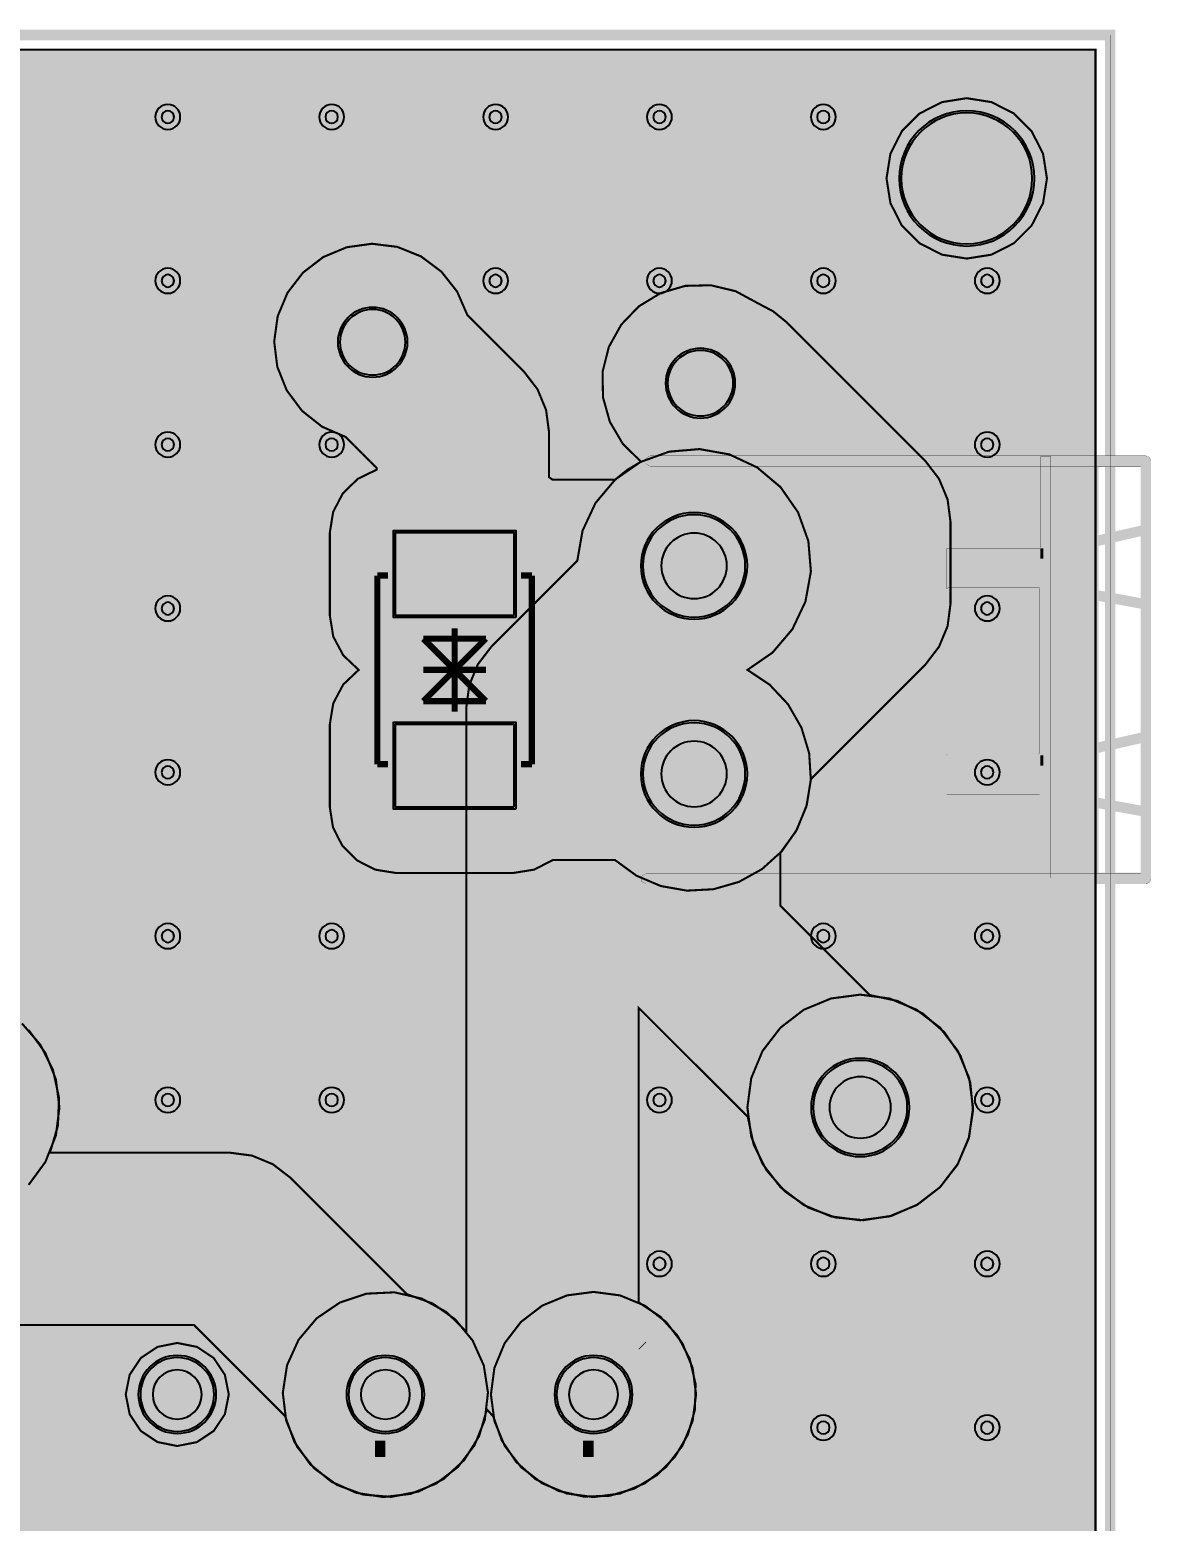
# Model space of a CAD drawing. Header units: millimetres. Extents: x -40.1 to 41, y -27.6 to 27.6.
# Drawn here: x 13.63 to 41, y -8.78 to 27.63 of the extents above; entities that cross this region are included whole.
import ezdxf

# ---------------------------------------------------------------- set-up
doc = ezdxf.new("R2010")
doc.units = ezdxf.units.MM
doc.header["$MEASUREMENT"] = 0
for name, color, linetype, true_color in [('Board-Outline-Layer', 7, 'Continuous', 0xff00ff), ('Bottom-Layer', 7, 'Continuous', 0x0000ff), ('Bottom-Paste-Mask-Layer', 7, 'Continuous', 0x800000), ('Bottom-Solder-Mask-Layer', 7, 'Continuous', 0xaa00ff), ('Document-Layer', 7, 'Continuous', 0xffffff), ('Hole-Layer', 7, 'Continuous', 0x222222), ('Multi-Layer', 7, 'Continuous', 0xc0c0c0), ('Top-Layer', 7, 'Continuous', 0xff0000), ('Top-Paste-Mask-Layer', 7, 'Continuous', 0x808080), ('Top-Silkscreen-Layer', 7, 'Continuous', 0xffcc00), ('Top-Solder-Mask-Layer', 7, 'Continuous', 0x800080)]:
    doc.layers.add(name, color=color, linetype=linetype, true_color=true_color)

msp = doc.modelspace()

# ---------------------------------------------------------------- hatches: boundary and pattern name
at = {"layer": 'Bottom-Layer'}
for points in [[(39.642, 27.142), (39.642, -27.142), (-39.642, -27.142), (-39.642, 27.142)], [(34.542, 24), (34.638, 23.395), (34.916, 22.849), (35.349, 22.416), (35.895, 22.138), (36.5, 22.042), (37.105, 22.138), (37.651, 22.416), (38.084, 22.849), (38.362, 23.395), (38.458, 24), (38.362, 24.605), (38.084, 25.151), (37.651, 25.584), (37.105, 25.862), (36.5, 25.958), (35.895, 25.862), (35.349, 25.584), (34.916, 25.151), (34.638, 24.605)], [(34.9, 24, 1), (38.1, 24, 1)], [(24.902, 12.573), (24.568, 12.137), (24.358, 11.629), (24.286, 11.085), (24.286, -4.152), (23.796, -3.675), (23.196, -3.348), (22.53, -3.196), (21.847, -3.229), (21.199, -3.446), (20.634, -3.83), (20.193, -4.352), (19.91, -4.975), (19.806, -5.65), (19.889, -6.329), (20.152, -6.96), (20.575, -7.496), (21.128, -7.898), (21.769, -8.135), (22.45, -8.19), (23.121, -8.059), (23.732, -7.752), (24.236, -7.29), (24.597, -6.71), (24.788, -6.054), (24.844, -6.117), (24.902, -6.178), (24.942, -6.218), (25.152, -6.813), (25.504, -7.337), (25.976, -7.756), (26.537, -8.044), (27.153, -8.183), (27.784, -8.163), (28.39, -7.986), (28.932, -7.663), (29.376, -7.215), (29.694, -6.67), (29.866, -6.063), (29.881, -5.432), (29.737, -4.817), (29.444, -4.258), (29.021, -3.79), (28.494, -3.442), (28.494, 3.748), (31.156, 1.087), (31.3, 0.408), (31.61, -0.212), (32.065, -0.736), (32.636, -1.129), (33.287, -1.367), (33.977, -1.435), (34.663, -1.328), (35.299, -1.054), (35.848, -0.629), (36.272, -0.081), (36.547, 0.556), (36.653, 1.241), (36.585, 1.931), (36.347, 2.582), (35.954, 3.153), (35.43, 3.608), (34.809, 3.918), (34.131, 4.062), (31.949, 6.244), (31.949, 7.532), (32.333, 8.062), (32.586, 8.666), (32.695, 9.311), (32.654, 9.965), (32.465, 10.591), (32.139, 11.159), (31.691, 11.637), (31.147, 12), (31.761, 12.424), (32.244, 12.993), (32.563, 13.668), (32.696, 14.402), (32.634, 15.146), (32.382, 15.848), (31.956, 16.461), (31.386, 16.942), (30.711, 17.26), (29.976, 17.391), (29.233, 17.328), (28.531, 17.074), (27.919, 16.646), (27.439, 16.075), (27.123, 15.399), (26.994, 14.664)], [(28.595, 14.54, 1), (31.095, 14.54, 1)], [(28.595, 9.46, 1), (31.095, 9.46, 1)], [(6.263, -5.334), (6.957, -5.39), (7.639, -5.253), (8.258, -4.933), (8.764, -4.456), (9.12, -3.858), (9.297, -3.184), (9.282, -2.489), (9.076, -1.824), (8.695, -1.241), (8.168, -0.786), (9.823, -0.786), (10.405, -1.163), (11.063, -1.383), (11.754, -1.432), (12.436, -1.306), (13.065, -1.014), (13.601, -0.574), (14.011, -0.014), (14.267, 0.63), (14.354, 1.318), (14.267, 2.006), (14.011, 2.65), (13.601, 3.21), (13.065, 3.65), (12.436, 3.942), (11.754, 4.068), (11.063, 4.019), (10.405, 3.799), (9.823, 3.422), (8.99, 3.422), (8.556, 3.985), (7.981, 4.404), (7.312, 4.643), (6.602, 4.685), (5.909, 4.526), (5.289, 4.179), (4.791, 3.671), (4.456, 3.044), (4.311, 2.348), (4.367, 1.639), (4.621, 0.975), (5.05, 0.408), (5.622, -0.014), (6.289, -0.259), (6.382, -0.336), (6.478, -0.408), (5.808, -0.595), (5.215, -0.96), (4.745, -1.473), (4.435, -2.096), (4.308, -2.781), (4.375, -3.473), (4.629, -4.121), (5.053, -4.674), (5.612, -5.089)], [(32.75, 1.318, 1), (35.05, 1.318, 1)], [(15.972, -5.69), (16.068, -6.171), (16.34, -6.58), (16.749, -6.852), (17.23, -6.948), (17.712, -6.852), (18.12, -6.58), (18.392, -6.171), (18.488, -5.69), (18.392, -5.209), (18.12, -4.8), (17.712, -4.528), (17.23, -4.432), (16.749, -4.528), (16.34, -4.8), (16.068, -5.209)], [(16.33, -5.69, 1), (18.13, -5.69, 1)], [(21.41, -5.69, 1), (23.21, -5.69, 1)], [(26.49, -5.69, 1), (28.29, -5.69, 1)]]:
    msp.add_hatch(color=256, dxfattribs=at).paths.add_polyline_path(points)
at = {"layer": 'Bottom-Paste-Mask-Layer'}
for points in [[(34.9, 24, 1), (38.1, 24, 1)], [(28.595, 14.54, 1), (31.095, 14.54, 1)], [(28.595, 9.46, 1), (31.095, 9.46, 1)], [(32.75, 1.318, 1), (35.05, 1.318, 1)], [(16.33, -5.69, 1), (18.13, -5.69, 1)], [(21.41, -5.69, 1), (23.21, -5.69, 1)], [(26.49, -5.69, 1), (28.29, -5.69, 1)]]:
    msp.add_hatch(color=256, dxfattribs=at).paths.add_polyline_path(points)
at = {"layer": 'Bottom-Solder-Mask-Layer'}
for points in [[(34.849, 24, 1), (38.151, 24, 1)], [(28.544, 14.54, 1), (31.146, 14.54, 1)], [(28.544, 9.46, 1), (31.146, 9.46, 1)], [(32.699, 1.318, 1), (35.101, 1.318, 1)], [(16.279, -5.69, 1), (18.181, -5.69, 1)], [(21.359, -5.69, 1), (23.261, -5.69, 1)], [(26.439, -5.69, 1), (28.341, -5.69, 1)]]:
    msp.add_hatch(color=256, dxfattribs=at).paths.add_polyline_path(points)
at = {"layer": 'Document-Layer'}
for points in [[(28.672, 7.027), (40.745, 7.027), (40.745, 16.973), (28.772, 16.973), (28.662, 17.037), (28.662, 17.164), (28.772, 17.227), (40.872, 17.227), (40.962, 17.19), (40.999, 17.1), (40.999, 6.9), (40.962, 6.81), (40.872, 6.773), (28.672, 6.773), (28.562, 6.837), (28.562, 6.964)], [(28.672, 7.027), (40.745, 7.027), (40.745, 16.973), (28.772, 16.973), (28.662, 17.037), (28.662, 17.164), (28.772, 17.227), (40.872, 17.227), (40.962, 17.19), (40.999, 17.1), (40.999, 6.9), (40.962, 6.81), (40.872, 6.773), (28.672, 6.773), (28.562, 6.837), (28.562, 6.964)], [(38.28, 6.92), (38.28, 8.952), (36.012, 8.952), (36.003, 8.943), (36.003, 9.912), (36.031, 9.94), (38.251, 9.94), (38.27, 9.959), (38.27, 13.994), (38.28, 14.004), (36.04, 14.004), (36.012, 13.976), (36.012, 14.963), (36.022, 14.973), (38.289, 14.973), (38.298, 14.982), (38.298, 17.202), (38.308, 17.212), (38.552, 17.212), (38.552, 6.93), (38.562, 6.92)], [(38.28, 6.92), (38.28, 8.952), (36.012, 8.952), (36.003, 8.943), (36.003, 9.912), (36.031, 9.94), (38.251, 9.94), (38.27, 9.959), (38.27, 13.994), (38.28, 14.004), (36.04, 14.004), (36.012, 13.976), (36.012, 14.963), (36.022, 14.973), (38.289, 14.973), (38.298, 14.982), (38.298, 17.202), (38.308, 17.212), (38.552, 17.212), (38.552, 6.93), (38.562, 6.92)]]:
    msp.add_hatch(color=256, dxfattribs=at).paths.add_polyline_path(points)
at = {"layer": 'Hole-Layer'}
for points in [[(34.9, 24, 1), (38.1, 24, 1)], [(29.045, 14.54, 1), (30.645, 14.54, 1)], [(29.045, 9.46, 1), (30.645, 9.46, 1)], [(33.15, 1.318, 1), (34.65, 1.318, 1)], [(16.63, -5.69, 1), (17.83, -5.69, 1)], [(21.71, -5.69, 1), (22.91, -5.69, 1)], [(26.79, -5.69, 1), (27.99, -5.69, 1)]]:
    msp.add_hatch(color=256, dxfattribs=at).paths.add_polyline_path(points)
at = {"layer": 'Multi-Layer'}
for points in [[(34.9, 24, 1), (38.1, 24, 1)], [(34.9, 24, 1), (38.1, 24, 1)], [(34.9, 24, 1), (38.1, 24, 1)], [(28.595, 14.54, 1), (31.095, 14.54, 1)], [(28.595, 14.54, 1), (31.095, 14.54, 1)], [(28.595, 14.54, 1), (31.095, 14.54, 1)], [(28.595, 9.46, 1), (31.095, 9.46, 1)], [(28.595, 9.46, 1), (31.095, 9.46, 1)], [(28.595, 9.46, 1), (31.095, 9.46, 1)], [(32.75, 1.318, 1), (35.05, 1.318, 1)], [(32.75, 1.318, 1), (35.05, 1.318, 1)], [(32.75, 1.318, 1), (35.05, 1.318, 1)], [(16.33, -5.69, 1), (18.13, -5.69, 1)], [(16.33, -5.69, 1), (18.13, -5.69, 1)], [(16.33, -5.69, 1), (18.13, -5.69, 1)], [(21.41, -5.69, 1), (23.21, -5.69, 1)], [(21.41, -5.69, 1), (23.21, -5.69, 1)], [(21.41, -5.69, 1), (23.21, -5.69, 1)], [(26.49, -5.69, 1), (28.29, -5.69, 1)], [(26.49, -5.69, 1), (28.29, -5.69, 1)], [(26.49, -5.69, 1), (28.29, -5.69, 1)]]:
    msp.add_hatch(color=256, dxfattribs=at).paths.add_polyline_path(points)
at = {"layer": 'Top-Layer'}
for points in [[(39.642, 27.142), (39.642, -27.142), (-39.642, -27.142), (-39.642, 27.142)], [(34.542, 24), (34.638, 23.395), (34.916, 22.849), (35.349, 22.416), (35.895, 22.138), (36.5, 22.042), (37.105, 22.138), (37.651, 22.416), (38.084, 22.849), (38.362, 23.395), (38.458, 24), (38.362, 24.605), (38.084, 25.151), (37.651, 25.584), (37.105, 25.862), (36.5, 25.958), (35.895, 25.862), (35.349, 25.584), (34.916, 25.151), (34.638, 24.605)], [(34.9, 24, 1), (38.1, 24, 1)], [(-29.281, -1.239), (-29.154, -1.437), (-28.932, -1.515), (-28.106, -1.515), (-28.106, -1.985), (-28.543, -1.985), (-28.722, -2.033), (-28.853, -2.164), (-28.901, -2.343), (-28.901, -4.343), (-28.853, -4.522), (-28.722, -4.653), (-28.543, -4.701), (-27.962, -4.701), (-27.927, -4.753), (-27.886, -4.8), (-25.087, -7.599), (-25.158, -8.039), (-25.057, -8.473), (-24.8, -8.837), (-24.425, -9.077), (-23.987, -9.158), (-23.551, -9.067), (-23.181, -8.819), (-22.933, -8.449), (-22.842, -8.013), (-22.923, -7.575), (-23.163, -7.2), (-23.527, -6.943), (-23.961, -6.843), (-24.401, -6.913), (-26.613, -4.701), (-26.543, -4.701), (-26.364, -4.653), (-26.233, -4.522), (-26.185, -4.343), (-26.185, -2.343), (-26.233, -2.164), (-26.364, -2.033), (-26.543, -1.985), (-27.136, -1.985), (-27.136, -1.375), (-23.811, -1.375), (-23.625, -1.338), (-23.468, -1.233), (-23.214, -0.979), (-23.144, -0.891), (-23.097, -0.79), (-22.643, -0.79), (-22.229, -1.204), (-22.072, -1.309), (-21.886, -1.346), (-11.977, -1.346), (-11.791, -1.309), (-11.634, -1.204), (-11.195, -0.765), (-10.924, -0.697), (-10.706, -0.523), (-10.578, -0.275), (-10.542, -0.278), (-10.507, -0.279), (-9.138, -0.279), (-9.067, -0.275), (-8.996, -0.264), (-7.713, -1.546), (-7.713, -2.825), (-7.665, -3.004), (-7.534, -3.135), (-7.355, -3.183), (-6.799, -3.183), (-6.799, -3.358), (-6.951, -3.49), (-7.008, -3.683), (-7.008, -5.258), (-6.96, -5.437), (-6.829, -5.568), (-6.65, -5.616), (-5.978, -5.616), (-5.966, -5.616), (-5.954, -5.616), (-5.955, -5.617), (-5.956, -5.618), (-5.977, -5.657), (-5.981, -5.665), (-5.985, -5.673), (-6.004, -5.713), (-6.007, -5.72), (-6.011, -5.728), (-6.028, -5.769), (-6.031, -5.777), (-6.034, -5.785), (-6.049, -5.826), (-6.052, -5.834), (-6.055, -5.842), (-6.068, -5.885), (-6.071, -5.893), (-6.073, -5.901), (-6.084, -5.944), (-6.086, -5.952), (-6.088, -5.96), (-6.097, -6.004), (-6.099, -6.012), (-6.101, -6.02), (-6.108, -6.064), (-6.109, -6.073), (-6.11, -6.081), (-6.115, -6.125), (-6.116, -6.134), (-6.117, -6.142), (-6.12, -6.186), (-6.121, -6.195), (-6.121, -6.203), (-6.122, -6.247), (-6.122, -6.252), (-6.122, -6.256), (-6.122, -8.11), (-6.122, -8.115), (-6.122, -8.119), (-6.121, -8.163), (-6.121, -8.172), (-6.12, -8.18), (-6.117, -8.224), (-6.116, -8.233), (-6.115, -8.241), (-6.11, -8.285), (-6.109, -8.294), (-6.108, -8.302), (-6.101, -8.346), (-6.099, -8.354), (-6.097, -8.362), (-6.088, -8.406), (-6.086, -8.414), (-6.084, -8.422), (-6.073, -8.465), (-6.071, -8.473), (-6.068, -8.481), (-6.055, -8.524), (-6.052, -8.532), (-6.049, -8.54), (-6.034, -8.582), (-6.031, -8.59), (-6.028, -8.597), (-6.011, -8.638), (-6.007, -8.646), (-6.004, -8.653), (-5.985, -8.694), (-5.981, -8.701), (-5.977, -8.709), (-5.956, -8.748), (-5.952, -8.755), (-5.948, -8.763), (-5.925, -8.801), (-5.92, -8.808), (-5.916, -8.815), (-5.891, -8.852), (-5.886, -8.859), (-5.882, -8.866), (-5.855, -8.902), (-5.85, -8.909), (-5.845, -8.915), (-5.817, -8.95), (-5.812, -8.956), (-5.806, -8.963), (-5.776, -8.996), (-5.771, -9.002), (-5.765, -9.008), (-5.734, -9.04), (-5.728, -9.046), (-5.722, -9.052), (-5.689, -9.082), (-5.683, -9.088), (-5.677, -9.093), (-5.643, -9.122), (-5.636, -9.127), (-5.63, -9.133), (-5.594, -9.16), (-5.588, -9.165), (-5.581, -9.17), (-5.577, -9.172), (-5.577, -9.897), (-5.569, -9.972), (-5.546, -10.044), (-8.39, -12.889), (-28.294, -12.889), (-28.292, -12.869), (-28.292, -12.85), (-28.292, -10.85), (-28.34, -10.671), (-28.471, -10.54), (-28.65, -10.492), (-30.65, -10.492), (-30.829, -10.54), (-30.96, -10.671), (-31.008, -10.85), (-31.008, -12.85), (-31.008, -12.869), (-31.006, -12.889), (-32.325, -12.889), (-32.692, -12.522), (-32.692, -10.85), (-32.74, -10.671), (-32.871, -10.54), (-33.05, -10.492), (-33.565, -10.492), (-33.565, -9.528), (-33.3, -9.528), (-33.121, -9.48), (-32.99, -9.349), (-32.942, -9.17), (-32.942, -6.67), (-32.99, -6.491), (-33.121, -6.36), (-33.3, -6.312), (-35.8, -6.312), (-35.979, -6.36), (-36.11, -6.491), (-36.158, -6.67), (-36.158, -9.17), (-36.11, -9.349), (-35.979, -9.48), (-35.8, -9.528), (-34.535, -9.528), (-34.535, -10.492), (-35.05, -10.492), (-35.229, -10.54), (-35.36, -10.671), (-35.408, -10.85), (-35.408, -12.85), (-35.36, -13.029), (-35.229, -13.16), (-35.05, -13.208), (-33.378, -13.208), (-32.869, -13.717), (-32.712, -13.822), (-32.526, -13.859), (-8.189, -13.859), (-8.004, -13.822), (-7.846, -13.717), (-4.814, -10.685), (-1.855, -13.644), (-1.698, -13.749), (-1.512, -13.786), (2.842, -13.786), (2.842, -13.975), (2.89, -14.154), (3.021, -14.285), (3.2, -14.333), (4.4, -14.333), (4.579, -14.285), (4.71, -14.154), (4.758, -13.975), (4.758, -13.025), (4.71, -12.846), (4.579, -12.715), (4.4, -12.667), (4.053, -12.667), (4.053, -10.708), (4.142, -10.619), (4.142, -10.825), (4.19, -11.004), (4.321, -11.135), (4.5, -11.183), (4.515, -11.183), (4.515, -11.3), (4.552, -11.486), (4.657, -11.643), (6.242, -13.228), (6.242, -13.975), (6.29, -14.154), (6.421, -14.285), (6.6, -14.333), (7.8, -14.333), (7.976, -14.287), (8.107, -14.16), (8.158, -13.985), (8.548, -13.985), (8.799, -14.272), (9.125, -14.471), (9.125, -17.241), (8.905, -17.622), (8.843, -18.057), (8.948, -18.484), (9.204, -18.841), (9.574, -19.077), (10.006, -19.158), (10.437, -19.072), (10.805, -18.832), (11.057, -18.472), (11.157, -18.044), (11.091, -17.61), (10.867, -17.232), (10.518, -16.964), (10.095, -16.846), (10.095, -14.471), (10.454, -14.243), (10.717, -13.908), (10.853, -13.504), (10.847, -13.079), (10.699, -12.679), (10.426, -12.353), (10.06, -12.135), (9.643, -12.052), (9.221, -12.113), (8.845, -12.312), (8.555, -12.624), (8.387, -13.015), (8.158, -13.015), (8.107, -12.84), (7.976, -12.713), (7.8, -12.667), (7.229, -12.667), (7.361, -12.46), (7.409, -12.219), (7.433, -12.177), (7.452, -12.133), (7.5, -12.133), (7.679, -12.085), (7.81, -11.954), (7.858, -11.775), (7.858, -11.125), (7.81, -10.946), (7.679, -10.815), (7.5, -10.767), (6.5, -10.767), (6.321, -10.815), (6.19, -10.946), (6.142, -11.125), (6.142, -11.756), (5.564, -11.177), (5.775, -11.055), (5.858, -10.825), (5.858, -10.435), (6.019, -10.596), (6.176, -10.701), (6.362, -10.738), (7.632, -10.738), (7.818, -10.701), (7.975, -10.596), (9.953, -8.618), (10.058, -8.46), (10.095, -8.275), (10.095, -6.851), (10.505, -6.574), (10.777, -6.16), (10.868, -5.674), (10.765, -5.19), (10.483, -4.784), (10.065, -4.517), (9.578, -4.432), (9.095, -4.542), (8.692, -4.829), (8.431, -5.25), (7.649, -5.25), (8.222, -4.958), (8.702, -4.53), (9.058, -3.994), (17.638, -3.994), (19.862, -6.218), (20.089, -6.847), (20.475, -7.394), (20.992, -7.819), (21.602, -8.092), (22.264, -8.194), (22.928, -8.117), (23.549, -7.866), (24.081, -7.461), (24.486, -6.929), (24.737, -6.308), (24.814, -5.644), (24.712, -4.982), (24.439, -4.372), (24.014, -3.855), (23.467, -3.469), (22.838, -3.242), (19.998, -0.402), (19.562, -0.068), (19.055, 0.142), (18.51, 0.214), (14.123, 0.214), (14.318, 0.874), (14.343, 1.562), (14.197, 2.234), (13.889, 2.849), (13.439, 3.369), (12.873, 3.76), (12.228, 4), (11.544, 4.072), (10.863, 3.972), (10.228, 3.706), (9.679, 3.292), (9.25, 2.754), (9, 3.404), (8.581, 3.96), (8.025, 4.379), (7.375, 4.629), (6.682, 4.691), (5.998, 4.559), (5.377, 4.244), (4.867, 3.77), (4.507, 3.174), (4.507, 11.901), (6.332, 13.726), (6.813, 13.632), (7.294, 13.729), (7.701, 14.002), (7.973, 14.409), (8.068, 14.89), (7.973, 15.371), (7.701, 15.779), (7.294, 16.051), (6.813, 16.148), (6.332, 16.054), (5.319, 17.067), (5.319, 22.899), (5.334, 22.899), (5.513, 22.947), (5.644, 23.078), (5.692, 23.257), (5.692, 24.488), (5.717, 24.488), (6.076, 24.129), (6.076, 23.257), (6.124, 23.078), (6.255, 22.947), (6.434, 22.899), (7.434, 22.899), (7.613, 22.947), (7.744, 23.078), (7.792, 23.257), (7.792, 24.657), (7.744, 24.836), (7.613, 24.967), (7.434, 25.015), (6.562, 25.015), (6.261, 25.316), (6.104, 25.421), (5.918, 25.458), (-7.798, 25.458), (-7.983, 25.421), (-8.141, 25.316), (-21.349, 12.108), (-21.454, 11.951), (-21.491, 11.765), (-21.491, 11.409), (-21.736, 11.457), (-21.981, 11.412), (-22.192, 11.279), (-25.876, 11.279), (-26.031, 11.634), (-26.294, 11.918), (-26.637, 12.1), (-27.02, 12.158), (-27.401, 12.087), (-27.493, 12.179), (-27.65, 12.284), (-27.836, 12.321), (-33.95, 12.321), (-34.136, 12.284), (-34.293, 12.179), (-34.649, 11.823), (-35.157, 11.823), (-35.39, 11.736), (-35.511, 11.518), (-36.139, 11.518), (-36.139, 12.601), (-36.187, 12.78), (-36.318, 12.911), (-36.497, 12.959), (-38.497, 12.959), (-38.676, 12.911), (-38.807, 12.78), (-38.855, 12.601), (-38.855, 10.601), (-38.807, 10.422), (-38.676, 10.291), (-38.497, 10.243), (-36.497, 10.243), (-36.263, 10.33), (-36.143, 10.548), (-35.925, 10.548), (-36.621, 9.852), (-36.726, 9.695), (-36.763, 9.509), (-36.763, 5.687), (-36.726, 5.502), (-36.621, 5.344), (-35.977, 4.701), (-36.146, 4.16), (-36.116, 3.594), (-35.891, 3.073), (-35.5, 2.663), (-34.991, 2.414), (-34.427, 2.357), (-33.878, 2.499), (-33.413, 2.823), (-33.089, 3.288), (-32.947, 3.837), (-33.004, 4.401), (-33.253, 4.91), (-33.663, 5.302), (-34.184, 5.526), (-34.75, 5.556), (-35.291, 5.387), (-35.792, 5.888), (-35.792, 6.899), (-35.366, 6.534), (-34.841, 6.338), (-34.28, 6.335), (-33.752, 6.524), (-33.321, 6.883), (-33.04, 7.368), (-32.942, 7.92), (-33.04, 8.472), (-33.321, 8.957), (-33.752, 9.316), (-34.28, 9.505), (-34.841, 9.502), (-35.366, 9.306), (-35.792, 8.941), (-35.792, 9.308), (-34.858, 10.243), (-34.35, 10.243), (-34.125, 10.322), (-34, 10.526), (-33.875, 10.322), (-33.65, 10.243), (-32.843, 10.243), (-32.664, 10.291), (-32.533, 10.422), (-32.485, 10.601), (-32.485, 11.351), (-28.104, 11.351), (-28.157, 10.95), (-28.069, 10.555), (-27.851, 10.214), (-27.528, 9.969), (-27.141, 9.851), (-26.737, 9.872), (-26.365, 10.031), (-26.071, 10.309), (-22.192, 10.309), (-22.01, 10.188), (-21.799, 10.134), (-24.596, 7.336), (-24.702, 7.179), (-24.739, 6.993), (-24.739, 0.781), (-24.937, 0.654), (-25.015, 0.432), (-25.015, -0.405), (-27.71, -0.405), (-27.71, -0.35), (-27.789, -0.125), (-27.993, 0), (-27.789, 0.125), (-27.71, 0.35), (-27.71, 1.157), (-27.758, 1.336), (-27.889, 1.467), (-28.068, 1.515), (-28.932, 1.515), (-29.111, 1.467), (-29.242, 1.336), (-29.29, 1.157), (-29.29, 0.35), (-29.211, 0.125), (-29.007, 0), (-29.183, -0.095), (-29.281, -0.268), (-32.965, -0.268), (-32.968, 0.289), (-33.161, 0.811), (-33.522, 1.237), (-34.005, 1.513), (-34.554, 1.608), (-35.103, 1.51), (-35.585, 1.231), (-35.943, 0.804), (-36.134, 0.281), (-36.134, -0.276), (-35.945, -0.8), (-35.588, -1.228), (-35.106, -1.509), (-34.558, -1.608), (-34.009, -1.514), (-33.525, -1.239)], [(20.954, 10.672), (20.954, 8.648), (21.032, 8.153), (21.26, 7.706), (21.615, 7.351), (22.062, 7.123), (22.558, 7.044), (25.442, 7.044), (25.942, 7.124), (26.392, 7.356), (27.917, 7.356), (28.439, 6.976), (29.034, 6.723), (29.671, 6.611), (30.316, 6.645), (30.937, 6.823), (31.502, 7.136), (31.983, 7.569), (32.353, 8.098), (32.595, 8.697), (32.696, 9.336), (35.488, 12.127), (35.822, 12.563), (36.033, 13.07), (36.104, 13.615), (36.104, 15.615), (36.033, 16.16), (35.822, 16.667), (35.488, 17.103), (32.103, 20.488), (31.778, 20.753), (31.407, 20.949), (30.859, 21.246), (30.253, 21.391), (29.63, 21.376), (29.032, 21.201), (28.499, 20.878), (28.067, 20.429), (27.764, 19.884), (27.612, 19.28), (27.621, 18.657), (27.789, 18.057), (28.105, 17.52), (28.549, 17.083), (28.218, 16.885), (27.917, 16.644), (26.392, 16.644), (26.349, 16.675), (26.305, 16.704), (26.305, 17.8), (26.233, 18.344), (26.023, 18.852), (25.688, 19.288), (24.31, 20.666), (24.062, 21.236), (23.676, 21.724), (23.178, 22.096), (22.601, 22.328), (21.983, 22.404), (21.367, 22.319), (20.793, 22.079), (20.3, 21.7), (19.921, 21.207), (19.681, 20.633), (19.596, 20.017), (19.672, 19.4), (19.904, 18.822), (20.276, 18.324), (20.764, 17.938), (21.335, 17.69), (22.096, 16.928), (22.096, 16.888), (21.637, 16.665), (21.271, 16.309), (21.035, 15.856), (20.954, 15.352), (20.954, 13.328), (21.038, 12.815), (21.281, 12.357), (21.658, 12), (21.281, 11.643), (21.038, 11.185)], [(21.2, 20, 1), (22.8, 20, 1)], [(29.2, 19, 1), (30.8, 19, 1)], [(28.595, 14.54, 1), (31.095, 14.54, 1)], [(25.442, 13.328), (22.558, 13.328), (22.558, 15.352), (25.442, 15.352)], [(25.442, 8.648), (22.558, 8.648), (22.558, 10.672), (25.442, 10.672)], [(28.595, 9.46, 1), (31.095, 9.46, 1)], [(36.654, 1.318), (36.56, 2.031), (36.285, 2.695), (35.848, 3.265), (35.277, 3.703), (34.613, 3.978), (33.9, 4.072), (33.187, 3.978), (32.523, 3.703), (31.953, 3.265), (31.515, 2.695), (31.24, 2.031), (31.146, 1.318), (31.24, 0.605), (31.515, -0.059), (31.953, -0.629), (32.523, -1.067), (33.187, -1.342), (33.9, -1.436), (34.613, -1.342), (35.277, -1.067), (35.848, -0.629), (36.285, -0.059), (36.56, 0.605)], [(32.75, 1.318, 1), (35.05, 1.318, 1)], [(24.886, -5.69), (24.971, -6.338), (25.221, -6.942), (25.619, -7.461), (26.138, -7.859), (26.742, -8.109), (27.39, -8.194), (28.038, -8.109), (28.642, -7.859), (29.161, -7.461), (29.559, -6.942), (29.809, -6.338), (29.894, -5.69), (29.809, -5.042), (29.559, -4.438), (29.161, -3.919), (28.642, -3.521), (28.038, -3.271), (27.39, -3.186), (26.742, -3.271), (26.138, -3.521), (25.619, -3.919), (25.221, -4.438), (24.971, -5.042)], [(15.972, -5.69), (16.068, -6.171), (16.34, -6.58), (16.749, -6.852), (17.23, -6.948), (17.712, -6.852), (18.12, -6.58), (18.392, -6.171), (18.488, -5.69), (18.392, -5.209), (18.12, -4.8), (17.712, -4.528), (17.23, -4.432), (16.749, -4.528), (16.34, -4.8), (16.068, -5.209)], [(16.33, -5.69, 1), (18.13, -5.69, 1)], [(21.41, -5.69, 1), (23.21, -5.69, 1)], [(26.49, -5.69, 1), (28.29, -5.69, 1)]]:
    msp.add_hatch(color=256, dxfattribs=at).paths.add_polyline_path(points)
at = {"layer": 'Top-Paste-Mask-Layer'}
for points in [[(34.9, 24, 1), (38.1, 24, 1)], [(21.2, 20, 1), (22.8, 20, 1)], [(29.2, 19, 1), (30.8, 19, 1)], [(28.595, 14.54, 1), (31.095, 14.54, 1)], [(25.442, 13.328), (22.558, 13.328), (22.558, 15.352), (25.442, 15.352)], [(25.442, 8.648), (22.558, 8.648), (22.558, 10.672), (25.442, 10.672)], [(28.595, 9.46, 1), (31.095, 9.46, 1)], [(32.75, 1.318, 1), (35.05, 1.318, 1)], [(16.33, -5.69, 1), (18.13, -5.69, 1)], [(21.41, -5.69, 1), (23.21, -5.69, 1)], [(26.49, -5.69, 1), (28.29, -5.69, 1)]]:
    msp.add_hatch(color=256, dxfattribs=at).paths.add_polyline_path(points)
at = {"layer": 'Top-Solder-Mask-Layer'}
for points in [[(34.849, 24, 1), (38.151, 24, 1)], [(21.149, 20, 1), (22.851, 20, 1)], [(29.149, 19, 1), (30.851, 19, 1)], [(28.544, 14.54, 1), (31.146, 14.54, 1)], [(25.493, 13.277), (22.507, 13.277), (22.507, 15.402), (25.493, 15.402)], [(25.493, 8.598), (22.507, 8.598), (22.507, 10.723), (25.493, 10.723)], [(28.544, 9.46, 1), (31.146, 9.46, 1)], [(32.699, 1.318, 1), (35.101, 1.318, 1)], [(16.279, -5.69, 1), (18.181, -5.69, 1)], [(21.359, -5.69, 1), (23.261, -5.69, 1)], [(26.439, -5.69, 1), (28.341, -5.69, 1)]]:
    msp.add_hatch(color=256, dxfattribs=at).paths.add_polyline_path(points)

# ---------------------------------------------------------------- linework, layer by layer
at = {"layer": 'Board-Outline-Layer', "const_width": 0.254}
msp.add_lwpolyline([(-40, -27.5), (-40, 27.5), (40, 27.5), (40, -27.5)], close=True, dxfattribs=at)
at = {"layer": 'Bottom-Layer'}
for points, const_width in [([(-40, -27.5), (-40, 27.5), (40, 27.5), (40, -27.5)], 0.00508), ([(39.642, 27.142), (39.642, -27.142), (-39.642, -27.142), (-39.642, 27.142)], 0.0508), ([(34.542, 24), (34.638, 23.395), (34.916, 22.849), (35.349, 22.416), (35.895, 22.138), (36.5, 22.042), (37.105, 22.138), (37.651, 22.416), (38.084, 22.849), (38.362, 23.395), (38.458, 24), (38.362, 24.605), (38.084, 25.151), (37.651, 25.584), (37.105, 25.862), (36.5, 25.958), (35.895, 25.862), (35.349, 25.584), (34.916, 25.151), (34.638, 24.605)], 0.0508), ([(24.902, 12.573), (24.568, 12.137), (24.358, 11.629), (24.286, 11.085), (24.286, -4.152), (23.796, -3.675), (23.196, -3.348), (22.53, -3.196), (21.847, -3.229), (21.199, -3.446), (20.634, -3.83), (20.193, -4.352), (19.91, -4.975), (19.806, -5.65), (19.889, -6.329), (20.152, -6.96), (20.575, -7.496), (21.128, -7.898), (21.769, -8.135), (22.45, -8.19), (23.121, -8.059), (23.732, -7.752), (24.236, -7.29), (24.597, -6.71), (24.788, -6.054), (24.844, -6.117), (24.902, -6.178), (24.942, -6.218), (25.152, -6.813), (25.504, -7.337), (25.976, -7.756), (26.537, -8.044), (27.153, -8.183), (27.784, -8.163), (28.39, -7.986), (28.932, -7.663), (29.376, -7.215), (29.694, -6.67), (29.866, -6.063), (29.881, -5.432), (29.737, -4.817), (29.444, -4.258), (29.021, -3.79), (28.494, -3.442), (28.494, 3.748), (31.156, 1.087), (31.3, 0.408), (31.61, -0.212), (32.065, -0.736), (32.636, -1.129), (33.287, -1.367), (33.977, -1.435), (34.663, -1.328), (35.299, -1.054), (35.848, -0.629), (36.272, -0.081), (36.547, 0.556), (36.653, 1.241), (36.585, 1.931), (36.347, 2.582), (35.954, 3.153), (35.43, 3.608), (34.809, 3.918), (34.131, 4.062), (31.949, 6.244), (31.949, 7.532), (32.333, 8.062), (32.586, 8.666), (32.695, 9.311), (32.654, 9.965), (32.465, 10.591), (32.139, 11.159), (31.691, 11.637), (31.147, 12), (31.761, 12.424), (32.244, 12.993), (32.563, 13.668), (32.696, 14.402), (32.634, 15.146), (32.382, 15.848), (31.956, 16.461), (31.386, 16.942), (30.711, 17.26), (29.976, 17.391), (29.233, 17.328), (28.531, 17.074), (27.919, 16.646), (27.439, 16.075), (27.123, 15.399), (26.994, 14.664)], 0.0508), ([(15.972, -5.69), (16.068, -6.171), (16.34, -6.58), (16.749, -6.852), (17.23, -6.948), (17.712, -6.852), (18.12, -6.58), (18.392, -6.171), (18.488, -5.69), (18.392, -5.209), (18.12, -4.8), (17.712, -4.528), (17.23, -4.432), (16.749, -4.528), (16.34, -4.8), (16.068, -5.209)], 0.0508)]:
    msp.add_lwpolyline(points, close=True, dxfattribs=dict(at, const_width=const_width))
for points in [[(34.9, 24, 1), (38.1, 24, 1)], [(28.595, 14.54, 1), (31.095, 14.54, 1)], [(28.595, 9.46, 1), (31.095, 9.46, 1)], [(16.33, -5.69, 1), (18.13, -5.69, 1)], [(21.41, -5.69, 1), (23.21, -5.69, 1)], [(26.49, -5.69, 1), (28.29, -5.69, 1)]]:
    msp.add_lwpolyline(points, format="xyb", close=True, dxfattribs=at)
for points, const_width in [([(29.845, 14.54), (26.39, 11.085)], 1), ([(26.39, 11.085), (26.39, -4.69)], 1), ([(29.845, 9.46), (29.845, 5.373)], 1), ([(29.845, 5.373), (33.9, 1.318)], 1), ([(13.601, -0.574), (14.011, -0.014), (14.267, 0.63), (14.354, 1.318), (14.267, 2.006), (14.011, 2.65), (13.601, 3.21)], 0.0508), ([(26.39, -4.69), (27.39, -5.69)], 1)]:
    msp.add_lwpolyline(points, dxfattribs=dict(at, const_width=const_width))
msp.add_lwpolyline([(32.75, 1.318, 1), (35.05, 1.318), (35.05, 1.318, 1), (32.75, 1.318)], format="xyb", dxfattribs=at)
at = {"layer": 'Bottom-Paste-Mask-Layer'}
for points in [[(34.9, 24, 1), (38.1, 24, 1)], [(28.595, 14.54, 1), (31.095, 14.54, 1)], [(28.595, 9.46, 1), (31.095, 9.46, 1)], [(16.33, -5.69, 1), (18.13, -5.69, 1)], [(21.41, -5.69, 1), (23.21, -5.69, 1)], [(26.49, -5.69, 1), (28.29, -5.69, 1)]]:
    msp.add_lwpolyline(points, format="xyb", close=True, dxfattribs=at)
msp.add_lwpolyline([(32.75, 1.318, 1), (35.05, 1.318), (35.05, 1.318, 1), (32.75, 1.318)], format="xyb", dxfattribs=at)
at = {"layer": 'Bottom-Solder-Mask-Layer'}
msp.add_lwpolyline([(34.849, 24, 1), (38.151, 24), (38.151, 24, 1), (34.849, 24)], format="xyb", dxfattribs=at)
for points in [[(28.544, 14.54, 1), (31.146, 14.54, 1)], [(28.544, 9.46, 1), (31.146, 9.46, 1)], [(32.699, 1.318, 1), (35.101, 1.318, 1)], [(16.279, -5.69, 1), (18.181, -5.69, 1)], [(21.359, -5.69, 1), (23.261, -5.69, 1)], [(26.439, -5.69, 1), (28.341, -5.69, 1)]]:
    msp.add_lwpolyline(points, format="xyb", close=True, dxfattribs=at)
at = {"layer": 'Document-Layer', "const_width": 0.00508}
for points in [[(28.672, 7.027), (40.745, 7.027), (40.745, 16.973), (28.772, 16.973), (28.662, 17.037), (28.662, 17.164), (28.772, 17.227), (40.872, 17.227), (40.962, 17.19), (40.999, 17.1), (40.999, 6.9), (40.962, 6.81), (40.872, 6.773), (28.672, 6.773), (28.562, 6.837), (28.562, 6.964)], [(28.672, 7.027), (40.745, 7.027), (40.745, 16.973), (28.772, 16.973), (28.662, 17.037), (28.662, 17.164), (28.772, 17.227), (40.872, 17.227), (40.962, 17.19), (40.999, 17.1), (40.999, 6.9), (40.962, 6.81), (40.872, 6.773), (28.672, 6.773), (28.562, 6.837), (28.562, 6.964)], [(38.28, 6.92), (38.28, 8.952), (36.012, 8.952), (36.003, 8.943), (36.003, 9.912), (36.031, 9.94), (38.251, 9.94), (38.27, 9.959), (38.27, 13.994), (38.28, 14.004), (36.04, 14.004), (36.012, 13.976), (36.012, 14.963), (36.022, 14.973), (38.289, 14.973), (38.298, 14.982), (38.298, 17.202), (38.308, 17.212), (38.552, 17.212), (38.552, 6.93), (38.562, 6.92)], [(38.28, 6.92), (38.28, 8.952), (36.012, 8.952), (36.003, 8.943), (36.003, 9.912), (36.031, 9.94), (38.251, 9.94), (38.27, 9.959), (38.27, 13.994), (38.28, 14.004), (36.04, 14.004), (36.012, 13.976), (36.012, 14.963), (36.022, 14.973), (38.289, 14.973), (38.298, 14.982), (38.298, 17.202), (38.308, 17.212), (38.552, 17.212), (38.552, 6.93), (38.562, 6.92)]]:
    msp.add_lwpolyline(points, close=True, dxfattribs=at)
at = {"layer": 'Hole-Layer'}
for points in [[(16.847, 25.5, 1), (17.152, 25.5, 1)], [(20.847, 25.5, 1), (21.152, 25.5, 1)], [(24.847, 25.5, 1), (25.152, 25.5, 1)], [(28.847, 25.5, 1), (29.152, 25.5, 1)], [(34.9, 24, 1), (38.1, 24, 1)], [(16.847, 21.5, 1), (17.152, 21.5, 1)], [(24.847, 21.5, 1), (25.152, 21.5, 1)], [(28.847, 21.5, 1), (29.152, 21.5, 1)], [(16.847, 17.5, 1), (17.152, 17.5, 1)], [(20.847, 17.5, 1), (21.152, 17.5, 1)], [(29.045, 14.54, 1), (30.645, 14.54, 1)], [(16.847, 13.5, 1), (17.152, 13.5, 1)], [(29.045, 9.46, 1), (30.645, 9.46, 1)], [(16.847, 9.5, 1), (17.152, 9.5, 1)], [(16.847, 5.5, 1), (17.152, 5.5, 1)], [(20.847, 5.5, 1), (21.152, 5.5, 1)], [(16.847, 1.5, 1), (17.152, 1.5, 1)], [(20.847, 1.5, 1), (21.152, 1.5, 1)], [(28.847, 1.5, 1), (29.152, 1.5, 1)], [(28.847, -2.5, 1), (29.152, -2.5, 1)]]:
    msp.add_lwpolyline(points, format="xyb", close=True, dxfattribs=at)
for points in [[(32.847, 25.5, 1), (33.152, 25.5), (33.152, 25.5, 1), (32.847, 25.5)], [(32.847, 21.5, 1), (33.152, 21.5), (33.152, 21.5, 1), (32.847, 21.5)], [(36.847, 21.5, 1), (37.152, 21.5), (37.152, 21.5, 1), (36.847, 21.5)], [(36.847, 17.5, 1), (37.152, 17.5), (37.152, 17.5, 1), (36.847, 17.5)], [(36.847, 13.5, 1), (37.152, 13.5), (37.152, 13.5, 1), (36.847, 13.5)], [(36.847, 9.5, 1), (37.152, 9.5), (37.152, 9.5, 1), (36.847, 9.5)], [(32.847, 5.5, 1), (33.152, 5.5), (33.152, 5.5, 1), (32.847, 5.5)], [(36.847, 5.5, 1), (37.152, 5.5), (37.152, 5.5, 1), (36.847, 5.5)], [(33.15, 1.318, 1), (34.65, 1.318), (34.65, 1.318, 1), (33.15, 1.318)], [(36.847, 1.5, 1), (37.152, 1.5), (37.152, 1.5, 1), (36.847, 1.5)], [(32.847, -2.5, 1), (33.152, -2.5), (33.152, -2.5, 1), (32.847, -2.5)], [(36.847, -2.5, 1), (37.152, -2.5), (37.152, -2.5, 1), (36.847, -2.5)], [(16.63, -5.69, 1), (17.83, -5.69), (17.83, -5.69, 1), (16.63, -5.69)], [(21.71, -5.69, 1), (22.91, -5.69), (22.91, -5.69, 1), (21.71, -5.69)], [(26.79, -5.69, 1), (27.99, -5.69), (27.99, -5.69, 1), (26.79, -5.69)], [(32.847, -6.5, 1), (33.152, -6.5), (33.152, -6.5, 1), (32.847, -6.5)], [(36.847, -6.5, 1), (37.152, -6.5), (37.152, -6.5, 1), (36.847, -6.5)]]:
    msp.add_lwpolyline(points, format="xyb", dxfattribs=at)
at = {"layer": 'Multi-Layer'}
for points in [[(16.695, 25.5, 1), (17.305, 25.5), (17.305, 25.5, 1), (16.695, 25.5)], [(20.695, 25.5, 1), (21.305, 25.5), (21.305, 25.5, 1), (20.695, 25.5)], [(24.695, 25.5, 1), (25.305, 25.5), (25.305, 25.5, 1), (24.695, 25.5)], [(28.695, 25.5, 1), (29.305, 25.5), (29.305, 25.5, 1), (28.695, 25.5)], [(32.695, 25.5, 1), (33.305, 25.5), (33.305, 25.5, 1), (32.695, 25.5)], [(16.695, 21.5, 1), (17.305, 21.5), (17.305, 21.5, 1), (16.695, 21.5)], [(24.695, 21.5, 1), (25.305, 21.5), (25.305, 21.5, 1), (24.695, 21.5)], [(28.695, 21.5, 1), (29.305, 21.5), (29.305, 21.5, 1), (28.695, 21.5)], [(32.695, 21.5, 1), (33.305, 21.5), (33.305, 21.5, 1), (32.695, 21.5)], [(36.695, 21.5, 1), (37.305, 21.5), (37.305, 21.5, 1), (36.695, 21.5)], [(16.695, 17.5, 1), (17.305, 17.5), (17.305, 17.5, 1), (16.695, 17.5)], [(20.695, 17.5, 1), (21.305, 17.5), (21.305, 17.5, 1), (20.695, 17.5)], [(36.695, 17.5, 1), (37.305, 17.5), (37.305, 17.5, 1), (36.695, 17.5)], [(16.695, 13.5, 1), (17.305, 13.5), (17.305, 13.5, 1), (16.695, 13.5)], [(36.695, 13.5, 1), (37.305, 13.5), (37.305, 13.5, 1), (36.695, 13.5)], [(16.695, 9.5, 1), (17.305, 9.5), (17.305, 9.5, 1), (16.695, 9.5)], [(36.695, 9.5, 1), (37.305, 9.5), (37.305, 9.5, 1), (36.695, 9.5)], [(16.695, 5.5, 1), (17.305, 5.5), (17.305, 5.5, 1), (16.695, 5.5)], [(20.695, 5.5, 1), (21.305, 5.5), (21.305, 5.5, 1), (20.695, 5.5)], [(32.695, 5.5, 1), (33.305, 5.5), (33.305, 5.5, 1), (32.695, 5.5)], [(36.695, 5.5, 1), (37.305, 5.5), (37.305, 5.5, 1), (36.695, 5.5)], [(32.75, 1.318, 1), (35.05, 1.318), (35.05, 1.318, 1), (32.75, 1.318)], [(32.75, 1.318, 1), (35.05, 1.318), (35.05, 1.318, 1), (32.75, 1.318)], [(32.75, 1.318, 1), (35.05, 1.318), (35.05, 1.318, 1), (32.75, 1.318)], [(16.695, 1.5, 1), (17.305, 1.5), (17.305, 1.5, 1), (16.695, 1.5)], [(20.695, 1.5, 1), (21.305, 1.5), (21.305, 1.5, 1), (20.695, 1.5)], [(28.695, 1.5, 1), (29.305, 1.5), (29.305, 1.5, 1), (28.695, 1.5)], [(36.695, 1.5, 1), (37.305, 1.5), (37.305, 1.5, 1), (36.695, 1.5)], [(28.695, -2.5, 1), (29.305, -2.5), (29.305, -2.5, 1), (28.695, -2.5)], [(32.695, -2.5, 1), (33.305, -2.5), (33.305, -2.5, 1), (32.695, -2.5)], [(36.695, -2.5, 1), (37.305, -2.5), (37.305, -2.5, 1), (36.695, -2.5)], [(32.695, -6.5, 1), (33.305, -6.5), (33.305, -6.5, 1), (32.695, -6.5)], [(36.695, -6.5, 1), (37.305, -6.5), (37.305, -6.5, 1), (36.695, -6.5)]]:
    msp.add_lwpolyline(points, format="xyb", dxfattribs=at)
for points in [[(34.9, 24, 1), (38.1, 24, 1)], [(34.9, 24, 1), (38.1, 24, 1)], [(34.9, 24, 1), (38.1, 24, 1)], [(28.595, 14.54, 1), (31.095, 14.54, 1)], [(28.595, 14.54, 1), (31.095, 14.54, 1)], [(28.595, 14.54, 1), (31.095, 14.54, 1)], [(28.595, 9.46, 1), (31.095, 9.46, 1)], [(28.595, 9.46, 1), (31.095, 9.46, 1)], [(28.595, 9.46, 1), (31.095, 9.46, 1)], [(16.33, -5.69, 1), (18.13, -5.69, 1)], [(16.33, -5.69, 1), (18.13, -5.69, 1)], [(16.33, -5.69, 1), (18.13, -5.69, 1)], [(21.41, -5.69, 1), (23.21, -5.69, 1)], [(21.41, -5.69, 1), (23.21, -5.69, 1)], [(21.41, -5.69, 1), (23.21, -5.69, 1)], [(26.49, -5.69, 1), (28.29, -5.69, 1)], [(26.49, -5.69, 1), (28.29, -5.69, 1)], [(26.49, -5.69, 1), (28.29, -5.69, 1)]]:
    msp.add_lwpolyline(points, format="xyb", close=True, dxfattribs=at)
at = {"layer": 'Top-Layer'}
for points, const_width in [([(-40, -27.5), (-40, 27.5), (40, 27.5), (40, -27.5)], 0.00508), ([(39.642, 27.142), (39.642, -27.142), (-39.642, -27.142), (-39.642, 27.142)], 0.0508), ([(34.542, 24), (34.638, 23.395), (34.916, 22.849), (35.349, 22.416), (35.895, 22.138), (36.5, 22.042), (37.105, 22.138), (37.651, 22.416), (38.084, 22.849), (38.362, 23.395), (38.458, 24), (38.362, 24.605), (38.084, 25.151), (37.651, 25.584), (37.105, 25.862), (36.5, 25.958), (35.895, 25.862), (35.349, 25.584), (34.916, 25.151), (34.638, 24.605)], 0.0508), ([(20.954, 10.672), (20.954, 8.648), (21.032, 8.153), (21.26, 7.706), (21.615, 7.351), (22.062, 7.123), (22.558, 7.044), (25.442, 7.044), (25.942, 7.124), (26.392, 7.356), (27.917, 7.356), (28.439, 6.976), (29.034, 6.723), (29.671, 6.611), (30.316, 6.645), (30.937, 6.823), (31.502, 7.136), (31.983, 7.569), (32.353, 8.098), (32.595, 8.697), (32.696, 9.336), (35.488, 12.127), (35.822, 12.563), (36.033, 13.07), (36.104, 13.615), (36.104, 15.615), (36.033, 16.16), (35.822, 16.667), (35.488, 17.103), (32.103, 20.488), (31.778, 20.753), (31.407, 20.949), (30.859, 21.246), (30.253, 21.391), (29.63, 21.376), (29.032, 21.201), (28.499, 20.878), (28.067, 20.429), (27.764, 19.884), (27.612, 19.28), (27.621, 18.657), (27.789, 18.057), (28.105, 17.52), (28.549, 17.083), (28.218, 16.885), (27.917, 16.644), (26.392, 16.644), (26.349, 16.675), (26.305, 16.704), (26.305, 17.8), (26.233, 18.344), (26.023, 18.852), (25.688, 19.288), (24.31, 20.666), (24.062, 21.236), (23.676, 21.724), (23.178, 22.096), (22.601, 22.328), (21.983, 22.404), (21.367, 22.319), (20.793, 22.079), (20.3, 21.7), (19.921, 21.207), (19.681, 20.633), (19.596, 20.017), (19.672, 19.4), (19.904, 18.822), (20.276, 18.324), (20.764, 17.938), (21.335, 17.69), (22.096, 16.928), (22.096, 16.888), (21.637, 16.665), (21.271, 16.309), (21.035, 15.856), (20.954, 15.352), (20.954, 13.328), (21.038, 12.815), (21.281, 12.357), (21.658, 12), (21.281, 11.643), (21.038, 11.185)], 0.0508), ([(36.654, 1.318), (36.56, 2.031), (36.285, 2.695), (35.848, 3.265), (35.277, 3.703), (34.613, 3.978), (33.9, 4.072), (33.187, 3.978), (32.523, 3.703), (31.953, 3.265), (31.515, 2.695), (31.24, 2.031), (31.146, 1.318), (31.24, 0.605), (31.515, -0.059), (31.953, -0.629), (32.523, -1.067), (33.187, -1.342), (33.9, -1.436), (34.613, -1.342), (35.277, -1.067), (35.848, -0.629), (36.285, -0.059), (36.56, 0.605)], 0.0508), ([(24.886, -5.69), (24.971, -6.338), (25.221, -6.942), (25.619, -7.461), (26.138, -7.859), (26.742, -8.109), (27.39, -8.194), (28.038, -8.109), (28.642, -7.859), (29.161, -7.461), (29.559, -6.942), (29.809, -6.338), (29.894, -5.69), (29.809, -5.042), (29.559, -4.438), (29.161, -3.919), (28.642, -3.521), (28.038, -3.271), (27.39, -3.186), (26.742, -3.271), (26.138, -3.521), (25.619, -3.919), (25.221, -4.438), (24.971, -5.042)], 0.0508), ([(15.972, -5.69), (16.068, -6.171), (16.34, -6.58), (16.749, -6.852), (17.23, -6.948), (17.712, -6.852), (18.12, -6.58), (18.392, -6.171), (18.488, -5.69), (18.392, -5.209), (18.12, -4.8), (17.712, -4.528), (17.23, -4.432), (16.749, -4.528), (16.34, -4.8), (16.068, -5.209)], 0.0508)]:
    msp.add_lwpolyline(points, close=True, dxfattribs=dict(at, const_width=const_width))
for points in [[(34.9, 24, 1), (38.1, 24, 1)], [(28.595, 14.54, 1), (31.095, 14.54, 1)], [(28.595, 9.46, 1), (31.095, 9.46, 1)], [(16.33, -5.69, 1), (18.13, -5.69, 1)], [(21.41, -5.69, 1), (23.21, -5.69, 1)], [(26.49, -5.69, 1), (28.29, -5.69, 1)]]:
    msp.add_lwpolyline(points, format="xyb", close=True, dxfattribs=at)
for points in [[(21.2, 20, 1), (22.8, 20), (22.8, 20, 1), (21.2, 20)], [(29.2, 19, 1), (30.8, 19), (30.8, 19, 1), (29.2, 19)], [(32.75, 1.318, 1), (35.05, 1.318), (35.05, 1.318, 1), (32.75, 1.318)]]:
    msp.add_lwpolyline(points, format="xyb", dxfattribs=at)
for points, const_width in [([(24.2, 17.8), (22, 20)], 1), ([(30.615, 19), (30, 19)], 1), ([(34, 15.615), (30.615, 19)], 1), ([(24.2, 14.54), (24.2, 17.8)], 1), ([(34, 13.615), (34, 15.615)], 1), ([(24.2, 14.54), (24, 14.34)], 1), ([(29.845, 14.54), (24.2, 14.54)], 1), ([(29.845, 9.46), (34, 13.615)], 1), ([(24.2, 9.46), (24, 9.66)], 1), ([(29.845, 9.46), (24.2, 9.46)], 1), ([(9.058, -3.994), (17.638, -3.994), (19.862, -6.218), (20.089, -6.847), (20.475, -7.394), (20.992, -7.819), (21.602, -8.092), (22.264, -8.194), (22.928, -8.117), (23.549, -7.866), (24.081, -7.461), (24.486, -6.929), (24.737, -6.308), (24.814, -5.644), (24.712, -4.982), (24.439, -4.372), (24.014, -3.855), (23.467, -3.469), (22.838, -3.242), (19.998, -0.402), (19.562, -0.068), (19.055, 0.142), (18.51, 0.214), (14.123, 0.214), (14.318, 0.874), (14.343, 1.562), (14.197, 2.234), (13.889, 2.849), (13.439, 3.369)], 0.0508), ([(7.81, -1.89), (18.51, -1.89)], 1), ([(18.51, -1.89), (22.31, -5.69)], 1)]:
    msp.add_lwpolyline(points, dxfattribs=dict(at, const_width=const_width))
for points in [[(25.442, 13.328), (22.558, 13.328), (22.558, 15.352), (25.442, 15.352)], [(25.442, 8.648), (22.558, 8.648), (22.558, 10.672), (25.442, 10.672)]]:
    msp.add_lwpolyline(points, close=True, dxfattribs=at)
at = {"layer": 'Top-Paste-Mask-Layer'}
for points in [[(34.9, 24, 1), (38.1, 24, 1)], [(28.595, 14.54, 1), (31.095, 14.54, 1)], [(28.595, 9.46, 1), (31.095, 9.46, 1)], [(16.33, -5.69, 1), (18.13, -5.69, 1)], [(21.41, -5.69, 1), (23.21, -5.69, 1)], [(26.49, -5.69, 1), (28.29, -5.69, 1)]]:
    msp.add_lwpolyline(points, format="xyb", close=True, dxfattribs=at)
for points in [[(21.2, 20, 1), (22.8, 20), (22.8, 20, 1), (21.2, 20)], [(29.2, 19, 1), (30.8, 19), (30.8, 19, 1), (29.2, 19)], [(32.75, 1.318, 1), (35.05, 1.318), (35.05, 1.318, 1), (32.75, 1.318)]]:
    msp.add_lwpolyline(points, format="xyb", dxfattribs=at)
for points in [[(25.442, 13.328), (22.558, 13.328), (22.558, 15.352), (25.442, 15.352)], [(25.442, 8.648), (22.558, 8.648), (22.558, 10.672), (25.442, 10.672)]]:
    msp.add_lwpolyline(points, close=True, dxfattribs=at)
at = {"layer": 'Top-Silkscreen-Layer'}
for points, const_width in [([(28.672, 17.08), (40.872, 17.08)], 0.254), ([(28.672, 17.08), (28.672, 15.247)], 0.254), ([(28.672, 17.08), (40.872, 17.08)], 0.254), ([(28.672, 17.08), (28.672, 15.247)], 0.254), ([(38.429, 6.92), (38.429, 17.08)], 0.254), ([(38.429, 6.92), (38.429, 17.08)], 0.254), ([(39.591, 6.92), (39.591, 17.08)], 0.254), ([(39.591, 6.92), (39.591, 17.08)], 0.254), ([(40.872, 6.92), (40.872, 17.08)], 0.254), ([(40.872, 6.92), (40.872, 17.08)], 0.254), ([(39.592, 15.13), (40.873, 15.422)], 0.254), ([(39.592, 15.13), (40.873, 15.422)], 0.254), ([(36.139, 14.14), (36.139, 14.844)], 0.254), ([(36.139, 14.844), (38.372, 14.844)], 0.254), ([(36.139, 14.14), (36.139, 14.844)], 0.254), ([(36.139, 14.844), (38.372, 14.844)], 0.254), ([(38.372, 14.844), (38.298, 14.844)], 0.254), ([(38.372, 14.844), (38.298, 14.844)], 0.254), ([(22.114, 14.304), (22.378, 14.304)], 0.152), ([(22.114, 9.696), (22.114, 14.304)], 0.152), ([(22.114, 14.304), (22.378, 14.304)], 0.152), ([(22.114, 9.696), (22.114, 14.304)], 0.152), ([(25.622, 14.304), (25.886, 14.304)], 0.152), ([(25.622, 14.304), (25.886, 14.304)], 0.152), ([(25.886, 9.696), (25.886, 14.304)], 0.152), ([(25.886, 9.696), (25.886, 14.304)], 0.152), ([(38.372, 14.14), (36.139, 14.14)], 0.254), ([(38.372, 14.14), (36.139, 14.14)], 0.254), ([(28.672, 10.167), (28.672, 13.833)], 0.254), ([(28.672, 10.167), (28.672, 13.833)], 0.254), ([(40.873, 13.601), (39.592, 13.835)], 0.254), ([(40.873, 13.601), (39.592, 13.835)], 0.254), ([(24.762, 12.762), (23.238, 12.762)], 0.152), ([(23.238, 12.762), (24, 12)], 0.152), ([(24.762, 12.762), (23.238, 12.762)], 0.152), ([(23.238, 12.762), (24, 12)], 0.152), ([(24, 10.984), (24, 13.016)], 0.152), ([(24, 10.984), (24, 13.016)], 0.152), ([(24, 12), (24.762, 12.762)], 0.152), ([(24, 12), (24.762, 12.762)], 0.152), ([(23.238, 12), (24.762, 12)], 0.152), ([(24, 12), (23.238, 11.238)], 0.152), ([(23.238, 12), (24.762, 12)], 0.152), ([(24, 12), (23.238, 11.238)], 0.152), ([(24.762, 11.238), (24, 12)], 0.152), ([(24.762, 11.238), (24, 12)], 0.152), ([(23.238, 11.238), (24.762, 11.238)], 0.152), ([(23.238, 11.238), (24.762, 11.238)], 0.152), ([(39.57, 10.071), (40.851, 10.363)], 0.254), ([(39.57, 10.071), (40.851, 10.363)], 0.254), ([(36.135, 9.087), (36.135, 9.791)], 0.254), ([(36.135, 9.791), (38.368, 9.791)], 0.254), ([(36.135, 9.087), (36.135, 9.791)], 0.254), ([(36.135, 9.791), (38.368, 9.791)], 0.254), ([(38.368, 9.791), (38.294, 9.791)], 0.254), ([(38.368, 9.791), (38.294, 9.791)], 0.254), ([(22.114, 9.696), (22.378, 9.696)], 0.152), ([(22.114, 9.696), (22.378, 9.696)], 0.152), ([(25.622, 9.696), (25.886, 9.696)], 0.152), ([(25.622, 9.696), (25.886, 9.696)], 0.152), ([(38.368, 9.087), (36.135, 9.087)], 0.254), ([(38.368, 9.087), (36.135, 9.087)], 0.254), ([(28.672, 6.92), (28.672, 8.753)], 0.254), ([(28.672, 6.92), (28.672, 8.753)], 0.254), ([(40.851, 8.542), (39.57, 8.776)], 0.254), ([(40.851, 8.542), (39.57, 8.776)], 0.254), ([(28.672, 6.92), (40.872, 6.92)], 0.254), ([(28.672, 6.92), (40.872, 6.92)], 0.254), ([(8.5, 6.398), (37, 6.398)], 0.254), ([(8.5, 6.398), (37, 6.398)], 0.254), ([(37, -3.762), (37, 6.398)], 0.254), ([(37, -3.762), (37, 6.398)], 0.254), ([(8.5, -3.762), (37, -3.762)], 0.254), ([(8.5, -3.762), (37, -3.762)], 0.254), ([(8.41, -4.49), (28.58, -4.49)], 0.254), ([(8.41, -4.49), (28.58, -4.49)], 0.254), ([(28.58, -4.49), (28.59, -4.5)], 0.254), ([(28.58, -4.49), (28.59, -4.5)], 0.254), ([(28.59, -4.49), (28.59, -14.51)], 0.254), ([(28.59, -4.49), (28.59, -14.51)], 0.254), ([(17.103, -8.23), (17.103, -6.814)], 0.254), ([(17.103, -8.23), (17.103, -6.814)], 0.254), ([(22.183, -7.214), (22.183, -6.814)], 0.254), ([(22.183, -7.214), (22.183, -6.814)], 0.254), ([(23.83, -6.78), (24.723, -8.23)], 0.254), ([(23.83, -6.78), (24.723, -8.23)], 0.254), ([(27.263, -7.214), (27.263, -6.814)], 0.254), ([(27.263, -7.214), (27.263, -6.814)], 0.254), ([(23.707, -7.214), (22.183, -7.214)], 0.254), ([(23.707, -7.214), (22.183, -7.214)], 0.254), ([(25.739, -7.214), (27.263, -7.214)], 0.254), ([(25.739, -7.214), (27.263, -7.214)], 0.254), ([(22.183, -8.23), (17.103, -8.23)], 0.254), ([(22.183, -8.23), (17.103, -8.23)], 0.254), ([(24.723, -8.23), (22.183, -8.23)], 0.254), ([(24.723, -8.23), (22.183, -8.23)], 0.254)]:
    msp.add_lwpolyline(points, dxfattribs=dict(at, const_width=const_width))
at = {"layer": 'Top-Solder-Mask-Layer'}
for points in [[(34.849, 24, 1), (38.151, 24), (38.151, 24, 1), (34.849, 24)], [(21.149, 20, 1), (22.851, 20), (22.851, 20, 1), (21.149, 20)], [(29.149, 19, 1), (30.851, 19), (30.851, 19, 1), (29.149, 19)]]:
    msp.add_lwpolyline(points, format="xyb", dxfattribs=at)
for points in [[(28.544, 14.54, 1), (31.146, 14.54, 1)], [(28.544, 9.46, 1), (31.146, 9.46, 1)], [(32.699, 1.318, 1), (35.101, 1.318, 1)], [(16.279, -5.69, 1), (18.181, -5.69, 1)], [(21.359, -5.69, 1), (23.261, -5.69, 1)], [(26.439, -5.69, 1), (28.341, -5.69, 1)]]:
    msp.add_lwpolyline(points, format="xyb", close=True, dxfattribs=at)
for points in [[(25.493, 13.277), (22.507, 13.277), (22.507, 15.402), (25.493, 15.402)], [(25.493, 8.598), (22.507, 8.598), (22.507, 10.723), (25.493, 10.723)]]:
    msp.add_lwpolyline(points, close=True, dxfattribs=at)

doc.saveas('drawing.dxf')
